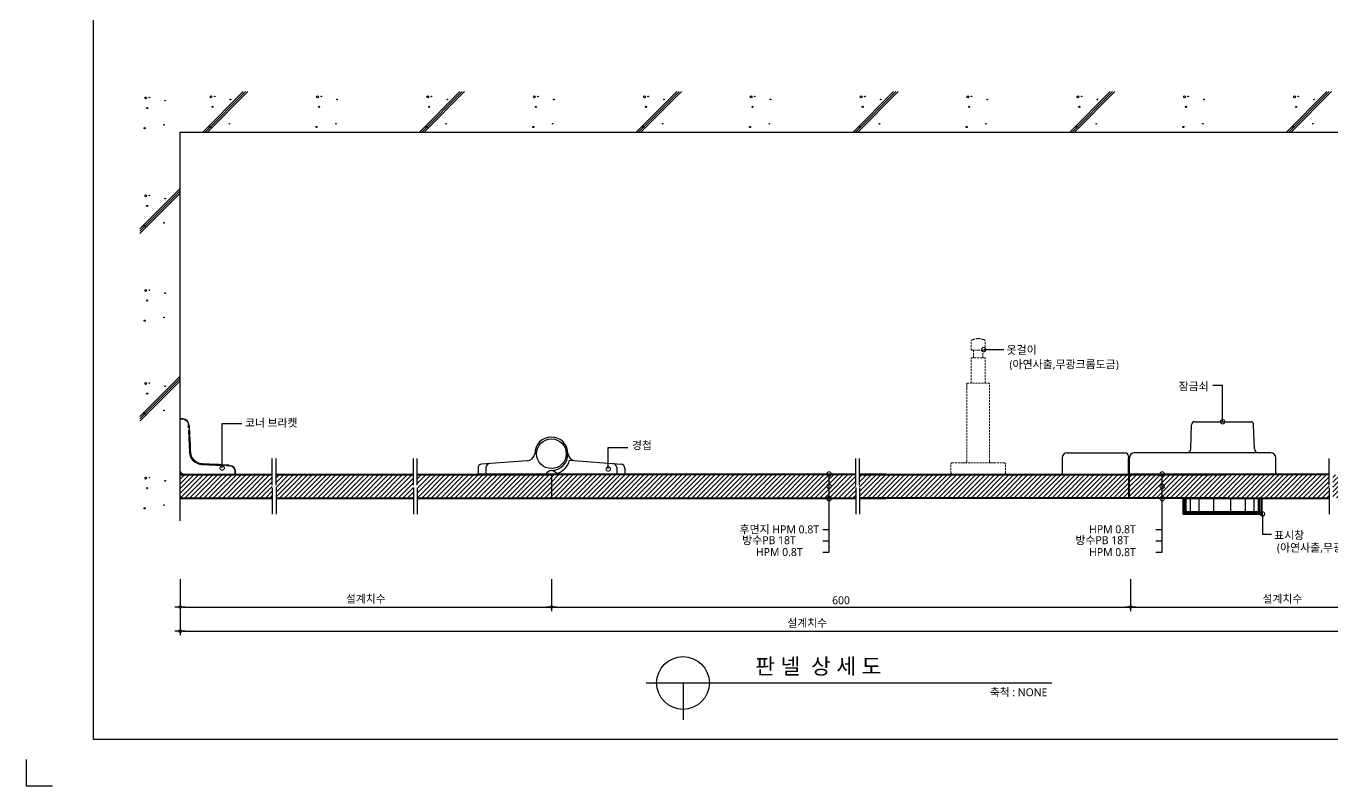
# Model space of a CAD drawing. Extents: x -256 to 8104, y -176 to 5714.
# Drawn here: x -256 to 4694, y -176 to 2705 of the extents above; entities that cross this region are included whole.
import ezdxf
from ezdxf.enums import TextEntityAlignment as Align

# ---------------------------------------------------------------- set-up
doc = ezdxf.new("R2010")
doc.units = 0
doc.header["$LTSCALE"] = 30
doc.linetypes.add('HIDDEN', pattern=[0.375, 0.25, -0.125])
doc.layers.get('0').update_dxf_attribs({"linetype": 'CONTINUOUS'})
doc.layers.get('DEFPOINTS').update_dxf_attribs({"linetype": 'CONTINUOUS'})
for name, color, linetype in [('02---제품선', 4, 'CONTINUOUS'), ('C', 2, 'CONTINUOUS'), ('DIM', 7, 'CONTINUOUS'), ('HID', 9, 'HIDDEN'), ('TIT', 3, 'CONTINUOUS'), ('경첩', 4, 'CONTINUOUS'), ('문자', 3, 'CONTINUOUS'), ('부자재', 4, 'CONTINUOUS'), ('잠금쇠(회전형)', 4, 'CONTINUOUS'), ('치수', 1, 'CONTINUOUS'), ('판넬', 2, 'CONTINUOUS'), ('해치', 8, 'CONTINUOUS')]:
    doc.layers.add(name, color=color, linetype=linetype)
doc.styles.add('돋움', font='malgun.ttf')
doc.dimstyles.new('10', dxfattribs={"dimscale": 10, "dimtxt": 3, "dimasz": 1, "dimexe": 1.5, "dimexo": 2, "dimgap": 1, "dimtad": 1, "dimdec": 0, "dimlunit": 6, "dimtxsty": '돋움', "dimblk": 'DIMDOT', "dimcen": -1, "dimdle": 1.5, "dimclrt": 3, "dimazin": 3, "dimtfac": 1, "dimtdec": 0, "dimtix": 1, "dimtmove": 2, "dimatfit": 3, "dimldrblk": 'DIMDOT', "dimarcsym": 0})
pattern_1 = [(45, (119996.395, -6971.59), (-8.980256, 8.980256), [])]

# ---------------------------------------------------------------- blocks, each defined once
blk = doc.blocks.new('DIMDOT')
at = {"linetype": 'Continuous'}
blk.add_line((-2, 0), (2, 0), dxfattribs=at)
for radius in [0.5, 0.25]:
    blk.add_circle((0, 0), radius, dxfattribs=at)
blk = doc.blocks.new('*D903')
at = {"layer": 'DEFPOINTS', "color": 0}
for p in [(128649.8, -6196.1), (130056.9, -6196.1), (130056.9, -6321.8)]:
    blk.add_point(p, dxfattribs=at)
at = {"layer": 'DIM', "color": 0, "lineweight": -2, "ltscale": 10}
for p, q in [((128649.8, -6216.1), (128649.8, -6336.8)), ((130056.9, -6216.1), (130056.9, -6336.8)), ((128659.8, -6321.8), (130046.9, -6321.8))]:
    blk.add_line(p, q, dxfattribs=at)
at = {"layer": 'DIM', "color": 0, "lineweight": -2, "xscale": 10, "yscale": 10, "zscale": 10, "rotation": 180}
blk.add_blockref('DIMDOT', (128649.8, -6321.8), dxfattribs=at)
at = {"layer": 'DIM', "color": 0, "lineweight": -2, "xscale": 10, "yscale": 10, "zscale": 10}
blk.add_blockref('DIMDOT', (130056.9, -6321.8), dxfattribs=at)
at = {"layer": 'DIM', "color": 3, "insert": (129353.3, -6292.1), "char_height": 30, "attachment_point": 5, "style": '돋움'}
blk.add_mtext('설계치수', dxfattribs=at)
blk = doc.blocks.new('*D904')
at = {"layer": 'DEFPOINTS', "color": 0}
for p in [(128649.8, -6196.1), (133403.7, -6196.1), (133403.7, -6413.2)]:
    blk.add_point(p, dxfattribs=at)
at = {"layer": 'DIM', "color": 0, "lineweight": -2, "ltscale": 10}
for p, q in [((128649.8, -6216.1), (128649.8, -6428.2)), ((133403.7, -6216.1), (133403.7, -6428.2)), ((128659.8, -6413.2), (133393.7, -6413.2))]:
    blk.add_line(p, q, dxfattribs=at)
at = {"layer": 'DIM', "color": 0, "lineweight": -2, "xscale": 10, "yscale": 10, "zscale": 10, "rotation": 180}
blk.add_blockref('DIMDOT', (128649.8, -6413.2), dxfattribs=at)
at = {"layer": 'DIM', "color": 0, "lineweight": -2, "xscale": 10, "yscale": 10, "zscale": 10}
blk.add_blockref('DIMDOT', (133403.7, -6413.2), dxfattribs=at)
at = {"layer": 'DIM', "color": 3, "insert": (131026.8, -6383.6), "char_height": 30, "attachment_point": 5, "style": '돋움'}
blk.add_mtext('설계치수', dxfattribs=at)
blk = doc.blocks.new('_DOTSMALL')
at = {"color": 0, "linetype": 'ByBlock', "const_width": 0.5}
blk.add_lwpolyline([(-0.0625, 0, 1), (0.0625, 0, 1)], format="xyb", close=True, dxfattribs=at)
blk = doc.blocks.new('A$C63EC304E')
at = {"layer": '치수', "color": 1, "xscale": 2.5, "yscale": 2.5, "zscale": 2.5, "rotation": 234.3098741996962}
blk.add_blockref('_DOTSMALL', (0.31, 0.31), dxfattribs=at)
blk = doc.blocks.new('A$C2BC9653E')
at = {"layer": '치수', "xscale": 0.3333333333333333, "yscale": 0.3333333333333333, "zscale": 0.3333333333333333}
blk.add_blockref('A$C63EC304E', (0, 0), dxfattribs=at)
blk = doc.blocks.new('A$C7FC71301')
at = {"layer": '치수', "rotation": 180}
blk.add_blockref('A$C2BC9653E', (0.21, 0.21), dxfattribs=at)
blk = doc.blocks.new('A$C4A20372B')
at = {"layer": '치수'}
blk.add_blockref('A$C7FC71301', (0, 0), dxfattribs=at)
blk = doc.blocks.new('A$C566469F5')
at = {"layer": '치수'}
blk.add_blockref('A$C4A20372B', (0, 0), dxfattribs=at)
blk = doc.blocks.new('A$C7E317CD4')
at = {"layer": '해치', "xscale": 2, "yscale": 2, "zscale": 2}
blk.add_blockref('A$C566469F5', (0, 0), dxfattribs=at)
blk = doc.blocks.new('A$C601D7F27')
at = {"layer": '치수'}
blk.add_blockref('A$C7E317CD4', (0, 0), dxfattribs=at)
blk = doc.blocks.new('A$C38802C08')
at = {"layer": '치수'}
blk.add_blockref('A$C601D7F27', (0, 0), dxfattribs=at)
blk = doc.blocks.new('*D905')
at = {"layer": 'DEFPOINTS', "color": 0}
for p in [(132252.8, -6196.1), (133403.7, -6196.1), (133403.7, -6321.8)]:
    blk.add_point(p, dxfattribs=at)
at = {"layer": 'DIM', "color": 0, "lineweight": -2, "ltscale": 10}
for p, q in [((132252.8, -6216.1), (132252.8, -6336.8)), ((133403.7, -6216.1), (133403.7, -6336.8)), ((132262.8, -6321.8), (133393.7, -6321.8))]:
    blk.add_line(p, q, dxfattribs=at)
at = {"layer": 'DIM', "color": 0, "lineweight": -2, "xscale": 10, "yscale": 10, "zscale": 10, "rotation": 180}
blk.add_blockref('DIMDOT', (132252.8, -6321.8), dxfattribs=at)
at = {"layer": 'DIM', "color": 0, "lineweight": -2, "xscale": 10, "yscale": 10, "zscale": 10}
blk.add_blockref('DIMDOT', (133403.7, -6321.8), dxfattribs=at)
at = {"layer": 'DIM', "color": 3, "insert": (132828.3, -6292.1), "char_height": 30, "attachment_point": 5, "style": '돋움'}
blk.add_mtext('설계치수', dxfattribs=at)
blk = doc.blocks.new('*D906')
at = {"layer": 'DEFPOINTS', "color": 0}
for p in [(130056.9, -6196.1), (132252.8, -6196.1), (132252.8, -6321.8)]:
    blk.add_point(p, dxfattribs=at)
at = {"layer": 'DIM', "color": 0, "lineweight": -2, "ltscale": 10}
for p, q in [((130056.9, -6216.1), (130056.9, -6336.8)), ((132252.8, -6216.1), (132252.8, -6336.8)), ((130066.9, -6321.8), (132242.8, -6321.8))]:
    blk.add_line(p, q, dxfattribs=at)
at = {"layer": 'DIM', "color": 0, "lineweight": -2, "xscale": 10, "yscale": 10, "zscale": 10, "rotation": 180}
blk.add_blockref('DIMDOT', (130056.9, -6321.8), dxfattribs=at)
at = {"layer": 'DIM', "color": 0, "lineweight": -2, "xscale": 10, "yscale": 10, "zscale": 10}
blk.add_blockref('DIMDOT', (132252.8, -6321.8), dxfattribs=at)
at = {"layer": 'DIM', "color": 3, "insert": (131154.9, -6296.3), "char_height": 30, "attachment_point": 5, "style": '돋움'}
blk.add_mtext('600', dxfattribs=at)
blk = doc.blocks.new('A$C06B31977')
for p, q in [((1.26, 11.06), (1.26, 21.17)), ((1.26, 10.11), (1.26, 0))]:
    blk.add_line(p, q)
blk = doc.blocks.new('AURA_33', base_point=(128321.5, -6824.2))
at = {"layer": '해치', "transparency": 33554687}
h = blk.add_hatch(dxfattribs=at)
h.set_pattern_fill('ANSI31', color=256, scale=4, style=0)
h.set_pattern_definition(pattern_1)
h.paths.add_polyline_path([(128998.8, -5869.1), (128998.8, -5859.5), (128998.8, -5820.8), (128649.8, -5820.8), (128649.8, -5907.4), (128998.8, -5907.4)])
h.paths.add_polyline_path([(129013.5, -5869.1), (129013.5, -5859.5), (129013.5, -5820.8), (129533.9, -5820.8), (129533.9, -5869.1), (129533.9, -5907.4), (129013.5, -5907.4)])
at = {"layer": '해치'}
h = blk.add_hatch(dxfattribs=at)
h.set_pattern_fill('ANSI31', color=256, scale=4)
h.set_pattern_definition(pattern_1)
h.paths.add_polyline_path([(130056.9, -5907.4), (130056.9, -5820.8), (129548.5, -5820.8), (129548.5, -5907.4)])
at = {"layer": '해치', "transparency": 33554687}
h = blk.add_hatch(dxfattribs=at)
h.set_pattern_fill('ANSI31', color=256, scale=4)
h.set_pattern_definition(pattern_1)
h.paths.add_polyline_path([(130056.9, -5820.8), (130056.9, -5907.4), (131109.9, -5907.4), (131109.9, -5866.2, -0.610943), (131108.2, -5862.9, -0.241509), (131109.9, -5862), (131109.9, -5820.8)])
h = blk.add_hatch(dxfattribs=at)
h.set_pattern_fill('ANSI31', color=256, scale=4)
h.set_pattern_definition(pattern_1)
h.paths.add_polyline_path([(131210.6, -5820.8), (131109.9, -5820.8), (131109.9, -5862, -0.610943), (131111.6, -5865.3, -0.241509), (131109.9, -5866.2), (131109.9, -5907.4), (131210.6, -5907.4)])
h = blk.add_hatch(dxfattribs=at)
h.set_pattern_fill('ANSI31', color=256, scale=4)
h.set_pattern_definition(pattern_1)
h.paths.add_polyline_path([(132244.8, -5907.4), (132244.8, -5820.8), (131324.8, -5820.8), (131225.2, -5820.8), (131225.2, -5859.5), (131225.2, -5869.1), (131225.2, -5907.4), (131324.8, -5907.4)])
h = blk.add_hatch(dxfattribs=at)
h.set_pattern_fill('ANSI31', color=256, scale=4, style=0)
h.set_pattern_definition(pattern_1)
h.paths.add_polyline_path([(133019.8, -5869.1), (133019.8, -5859.5), (133019.8, -5820.8), (133403.7, -5820.8), (133403.7, -5907.4), (133019.8, -5907.4)])
edge = h.paths.add_edge_path()
edge.add_line((133005.2, -5869.1), (133005.2, -5859.5))
edge.add_line((133005.2, -5859.5), (133005.2, -5820.8))
edge.add_line((133005.2, -5820.8), (132372.7, -5820.8))
edge.add_line((132372.7, -5820.8), (132372.7, -5862))
edge.add_arc((132372.7, -5864.1), 2.08, -35.6901, 90, ccw=False)
edge.add_arc((132372.7, -5864.1), 2.08, 270, 324.3099, ccw=False)
edge.add_line((132372.7, -5866.2), (132372.7, -5907.4))
edge.add_line((132372.7, -5907.4), (133005.2, -5907.4))
edge.add_line((133005.2, -5907.4), (133005.2, -5869.1))
h.paths.add_polyline_path([(132247.8, -5820.8), (132247.8, -5907.4), (132372.7, -5907.4), (132372.7, -5866.2, -0.610943), (132371, -5862.9, -0.241509), (132372.7, -5862), (132372.7, -5820.8)])
h.paths.add_polyline_path([(133821.4, -5820.8), (133403.7, -5820.8), (133403.7, -5907.4), (133821.4, -5907.4)])
for p, q in [((128649.8, -4520.4), (133821.4, -4520.4)), ((128649.8, -5995.4), (128649.8, -4520.4))]:
    blk.add_line(p, q)
at = {"color": 2}
for p, q in [((130056.9, -5817.4), (130056.9, -5910.8)), ((132244.8, -5820.8), (132244.8, -5907.4)), ((132247.8, -5820.8), (132247.8, -5907.4)), ((128065.6, -6900), (128065.6, -7000)), ((128065.6, -6900), (128065.6, -7000)), ((128065.6, -6900), (128065.6, -7000)), ((128065.6, -6900), (128065.6, -7000)), ((128065.6, -7000), (128165.6, -7000))]:
    blk.add_line(p, q, dxfattribs=at)
for points in [[(128320.8, -1285.8), (135573.1, -1285.8), (135573.1, -6824.2), (128320.8, -6824.2)], [(128320.8, -1285.8), (135573.1, -1285.8), (135573.1, -6824.2), (128320.8, -6824.2)], [(128320.8, -1285.8), (136302.7, -1285.8), (136302.7, -6824.2), (128320.8, -6824.2)]]:
    blk.add_lwpolyline(points, close=True, dxfattribs=at)
at = {"layer": '02---제품선'}
for p, q in [((132480.5, -5722.3), (132483.7, -5630.9)), ((132496.1, -5618.9), (132706.7, -5618.9)), ((132722.3, -5722.3), (132719.1, -5630.9)), ((132012.2, -5736.8), (132232.4, -5736.8)), ((132452.6, -5736.8), (132266.5, -5736.8)), ((132465.5, -5736.8), (132452.6, -5736.8)), ((132737.3, -5736.8), (132465.5, -5736.8)), ((132784.4, -5736.8), (132737.3, -5736.8)), ((131993.6, -5755.4), (131993.6, -5817.4)), ((132244.8, -5749.2), (132244.8, -5817.4)), ((132244.8, -5817.4), (132244.8, -5755.4)), ((132247.8, -5755.4), (132247.8, -5817.4)), ((132803, -5817.4), (132803, -5755.4)), ((131993.6, -5817.4), (132244.8, -5817.4)), ((132803, -5817.4), (132247.8, -5817.4))]:
    blk.add_line(p, q, dxfattribs=at)
for centre, radius, start, end in [((132496.1, -5631.4), 12.4, 90, 178), ((132706.7, -5631.4), 12.4, 2, 90), ((132012.2, -5755.4), 18.6, 90, 180), ((132232.4, -5749.2), 12.4, 0, 90), ((132266.5, -5755.4), 18.6, 90, 180), ((132465.5, -5721.8), 15, 270, 358), ((132737.3, -5721.8), 15, 182, 270), ((132784.4, -5755.4), 18.6, 0, 90)]:
    blk.add_arc(centre, radius, start, end, dxfattribs=at)
at = {"layer": 'C'}
for p, q in [((128649.8, -5820.8), (128998.8, -5820.8)), ((129013.5, -5820.8), (129533.9, -5820.8)), ((129548.5, -5820.8), (130056.9, -5820.8)), ((131210.6, -5820.8), (130056.9, -5820.8)), ((131225.2, -5820.8), (132244.8, -5820.8)), ((131324.8, -5820.8), (131225.2, -5820.8)), ((132247.8, -5820.8), (132614.9, -5820.8)), ((133005.2, -5820.8), (132614.9, -5820.8)), ((128649.8, -5907.4), (128998.8, -5907.4)), ((129013.5, -5907.4), (129533.9, -5907.4)), ((129548.5, -5907.4), (130073.1, -5907.4)), ((130056.9, -5907.4), (131210.6, -5907.4)), ((132244.8, -5907.4), (131225.2, -5907.4)), ((131225.2, -5907.4), (131324.8, -5907.4)), ((132614.9, -5907.4), (132247.8, -5907.4)), ((132614.9, -5907.4), (133005.2, -5907.4))]:
    blk.add_line(p, q, dxfattribs=at)
at = {"layer": 'HID', "lineweight": 15}
for p, q in [((131648.9, -5347.3), (131648.9, -5311.8)), ((131700.9, -5347.3), (131700.9, -5311.8)), ((131648.9, -5347.3), (131656.8, -5347.3)), ((131648.9, -5472.2), (131648.9, -5377.1)), ((131700.9, -5377.1), (131648.9, -5377.1)), ((131656.8, -5347.3), (131674.9, -5347.3)), ((131656.8, -5347.3), (131656.8, -5377.1)), ((131693, -5347.3), (131674.9, -5347.3)), ((131700.9, -5347.3), (131693, -5347.3)), ((131693, -5347.3), (131693, -5377.1)), ((131700.9, -5472.2), (131700.9, -5377.1)), ((131717.6, -5472.2), (131632.2, -5472.2)), ((131632.2, -5495.9), (131632.2, -5472.2)), ((131632.2, -5769.7), (131632.2, -5472.2)), ((131717.6, -5769.7), (131717.6, -5472.2)), ((131571.7, -5812.4), (131571.7, -5779.7)), ((131627.2, -5774.7), (131576.7, -5774.7)), ((131732.6, -5774.7), (131617.2, -5774.7)), ((131722.6, -5774.7), (131773.1, -5774.7)), ((131778.1, -5812.4), (131778.1, -5779.7)), ((131773.1, -5817.4), (131576.7, -5817.4)), ((132326.5, -5817.4), (132358.2, -5817.4)), ((132358.2, -5817.4), (132548.2, -5817.4))]:
    blk.add_line(p, q, dxfattribs=at)
for centre, radius, start, end in [((131657.7, -5317), 10.2, 101.3021, 148.9655), ((131679.9, -5389.2), 85.6, 93.3455, 106.4545), ((131669.9, -5389.2), 85.6, 73.5455, 86.6545), ((131692.2, -5317), 10.2, 31.0345, 78.6979), ((131576.7, -5779.7), 5, 90, 180), ((131627.2, -5769.7), 5, 270, 0), ((131722.6, -5769.7), 5, 180, 270), ((131773.1, -5779.7), 5, 0, 90), ((131576.7, -5812.4), 5, 180, 270), ((131773.1, -5812.4), 5, 270, 0)]:
    blk.add_arc(centre, radius, start, end, dxfattribs=at)
at = {"layer": 'TIT', "color": 7}
for p, q in [((130415.9, -6609.7), (131953.7, -6609.7)), ((130555.9, -6609.7), (130555.9, -6749.7))]:
    blk.add_line(p, q, dxfattribs=at)
blk.add_circle((130555.9, -6609.7), 100, dxfattribs=at)
at = {"layer": '경첩', "color": 4, "linetype": 'Continuous', "lineweight": 15}
for p, q in [((128649.8, -5607.4), (128660.4, -5607.4)), ((128649.8, -5609.8), (128649.8, -5607.4)), ((128649.8, -5629.8), (128649.8, -5609.8)), ((128660.4, -5609.8), (128649.8, -5609.8)), ((128649.8, -5633.1), (128649.8, -5630.8)), ((128649.8, -5633.1), (128649.8, -5803.4)), ((128660.4, -5609.8), (128660.4, -5607.4)), ((128680.6, -5642), (128680, -5628.5)), ((128682.3, -5628.3), (128683.4, -5651.7)), ((128684.1, -5633), (128682.6, -5634.5)), ((128685.2, -5638.5), (128682.9, -5640.8)), ((128685.2, -5638.5), (128686.3, -5663.7)), ((128685.1, -5735.5), (128681.1, -5651.8)), ((128683.4, -5651.7), (128687.4, -5735.4)), ((128686.3, -5663.7), (128684.1, -5666)), ((128686.6, -5670), (128684.4, -5672.3)), ((128686.8, -5673.2), (128684.6, -5675.4)), ((128687.1, -5679.5), (128684.9, -5681.7)), ((128687.2, -5682.7), (128685, -5684.9)), ((128686.8, -5673.2), (128687.1, -5679.5)), ((128687.2, -5682.7), (128688.5, -5709.4)), ((128688.5, -5709.4), (128686.3, -5711.7)), ((128688.5, -5709.5), (128686.3, -5711.7)), ((128688.7, -5713.5), (128686.5, -5715.7)), ((128688.8, -5715.7), (128686.6, -5717.9)), ((128689.2, -5724.3), (128687, -5726.5)), ((128689.2, -5725.2), (128687, -5727.4)), ((128689.4, -5728.3), (128687.2, -5730.6)), ((128689.4, -5729.3), (128687.2, -5731.5)), ((128689.9, -5737.8), (128687.8, -5739.9)), ((128690.2, -5739.9), (128688.1, -5741.9)), ((128688.5, -5709.5), (128688.7, -5713.5)), ((128688.8, -5715.7), (128689.2, -5724.3)), ((128689.2, -5724.3), (128689.2, -5725.2)), ((128689.2, -5725.2), (128689.4, -5728.3)), ((128689.4, -5728.3), (128689.4, -5729.3)), ((128689.4, -5729.3), (128689.7, -5735.3)), ((128690.8, -5743.3), (128688.9, -5745.2)), ((128689, -5745.3), (128690.9, -5743.4)), ((128692.3, -5748.2), (128690.5, -5750)), ((128693.8, -5752), (128692.1, -5753.7)), ((128694.9, -5754.2), (128693.2, -5755.9)), ((128697.4, -5758.3), (128695.7, -5759.9)), ((128698.8, -5760.2), (128697.1, -5761.8)), ((128709, -5769.8), (128707.3, -5771.5)), ((128711, -5771.1), (128709.3, -5772.8)), ((128715.3, -5773.4), (128713.5, -5775.2)), ((128717.6, -5774.4), (128715.8, -5776.2)), ((128722.5, -5776.1), (128720.6, -5777.9)), ((128815.4, -5786.1), (128731.7, -5782.2)), ((128731.8, -5779.8), (128815.6, -5783.8)), ((128731.9, -5777.5), (128734.2, -5777.6)), ((128731.9, -5777.5), (128787.7, -5780.1)), ((128734.2, -5777.6), (128731.9, -5779.9)), ((128787.7, -5780.1), (128785.5, -5782.4)), ((128794, -5780.4), (128791.8, -5782.7)), ((128797.2, -5780.6), (128795, -5782.8)), ((128803.5, -5780.9), (128801.3, -5783.1)), ((128803.5, -5780.9), (128833.5, -5782.3)), ((128815.6, -5783.8), (128838.9, -5784.9)), ((128838.8, -5787.2), (128825.3, -5786.6)), ((128834.3, -5783.1), (128832.8, -5784.6)), ((128834.3, -5783.1), (128833.5, -5782.3)), ((128663.8, -5817.4), (128834.1, -5817.4)), ((128836.5, -5817.4), (128834.1, -5817.4)), ((128857.5, -5817.4), (128837.4, -5817.4)), ((128857.5, -5817.4), (128857.5, -5806.8)), ((128857.5, -5806.8), (128859.8, -5806.8)), ((128859.8, -5817.4), (128857.5, -5817.4)), ((128859.8, -5806.8), (128859.8, -5817.4))]:
    blk.add_line(p, q, dxfattribs=at)
at = {"layer": '경첩', "color": 4, "linetype": 'Continuous', "lineweight": 15, "flags": 128}
for points in [[(128680, -5628.5), (128680.5, -5628.4), (128680.9, -5628.4), (128681.3, -5628.4), (128681.7, -5628.4), (128682, -5628.4), (128682.2, -5628.4), (128682.3, -5628.3), (128682.3, -5628.3)], [(128684.9, -5633.8), (128684.8, -5633.6), (128684.6, -5633.4), (128684.5, -5633.3), (128684.3, -5633.2), (128684.2, -5633.1), (128684.2, -5633), (128684.1, -5633), (128684.1, -5633)], [(128684.9, -5633.8), (128685, -5634.8), (128685, -5635.9), (128685.1, -5637.2), (128685.2, -5638.5)], [(128683.4, -5651.7), (128683.4, -5651.7), (128683.3, -5651.7), (128683.1, -5651.7), (128682.8, -5651.7), (128682.4, -5651.7), (128682, -5651.7), (128681.6, -5651.8), (128681.1, -5651.8)], [(128686.3, -5663.7), (128686.4, -5665), (128686.5, -5666.2), (128686.5, -5667.2), (128686.6, -5668.2), (128686.6, -5669), (128686.6, -5669.6), (128686.6, -5669.9), (128686.6, -5670)], [(128687.4, -5735.4), (128687.3, -5735.4), (128687.2, -5735.4), (128687, -5735.4), (128686.7, -5735.5), (128686.4, -5735.5), (128686, -5735.5), (128685.5, -5735.5), (128685.1, -5735.5)], [(128688.5, -5709.4), (128688.5, -5709.4), (128688.5, -5709.5)], [(128688.7, -5713.5), (128688.7, -5714.1), (128688.8, -5714.9), (128688.8, -5715.7)], [(128689.9, -5737.8), (128690.1, -5739.3), (128690.2, -5739.9)], [(128690.8, -5743.3), (128690.8, -5743.3), (128690.8, -5743.3)], [(128731.8, -5779.8), (128731.8, -5779.9), (128731.8, -5780), (128731.8, -5780.2), (128731.8, -5780.5), (128731.8, -5780.9), (128731.7, -5781.3), (128731.7, -5781.7), (128731.7, -5782.2)], [(128787.7, -5780.1), (128788.8, -5780.2), (128789.9, -5780.2), (128790.9, -5780.3), (128791.8, -5780.3), (128792.6, -5780.4), (128793.2, -5780.4), (128793.7, -5780.4), (128793.9, -5780.4), (128794, -5780.4)], [(128797.2, -5780.6), (128797.3, -5780.6), (128797.7, -5780.6), (128798.3, -5780.6), (128799, -5780.7), (128800, -5780.7), (128801.1, -5780.8), (128802.3, -5780.8), (128803.5, -5780.9)], [(128815.6, -5783.8), (128815.6, -5783.8), (128815.5, -5784), (128815.5, -5784.2), (128815.5, -5784.5), (128815.5, -5784.8), (128815.5, -5785.2), (128815.5, -5785.7), (128815.4, -5786.1)], [(128838.8, -5787.2), (128838.8, -5786.8), (128838.8, -5786.3), (128838.8, -5785.9), (128838.9, -5785.6), (128838.9, -5785.3), (128838.9, -5785.1), (128838.9, -5784.9), (128838.9, -5784.9)]]:
    blk.add_lwpolyline(points, dxfattribs=at)
at = {"layer": '경첩', "color": 4, "linetype": 'Continuous', "lineweight": 15}
for centre, radius, start, end in [((128660.4, -5629.4), 21.9, 2.6983, 90), ((128660.4, -5629.4), 19.6, 2.6983, 90), ((128734, -5733.2), 49, 182.6983, 267.3017), ((128734, -5733.2), 46.7, 182.6983, 267.3017), ((128734, -5733.2), 44.3, 182.6983, 185.9088), ((128734, -5733.2), 44.3, 188.6056, 193.1623), ((128734, -5733.2), 44.3, 193.2431, 199.766), ((128734, -5733.2), 44.3, 199.766, 204.9948), ((128734, -5733.2), 44.3, 208.1736, 214.3849), ((128734, -5733.2), 44.3, 214.3855, 217.4388), ((128734, -5733.2), 44.3, 217.4392, 235.6151), ((128734, -5733.2), 44.3, 235.6142, 238.7009), ((128734, -5733.2), 44.3, 238.7002, 245.0052), ((128734, -5733.2), 44.3, 248.2494, 255.0002), ((128734, -5733.2), 44.3, 255, 267.3017), ((128837.9, -5806.8), 19.6, 0, 87.3017), ((128837.9, -5806.8), 21.9, 0, 87.3017), ((128663.8, -5803.4), 14, 180, 270)]:
    blk.add_arc(centre, radius, start, end, dxfattribs=at)
at = {"layer": '부자재'}
for p, q in [((129964.7, -5767.4), (129791.9, -5779.5)), ((129808.9, -5791.3), (129808.9, -5817.4)), ((130125.7, -5765.4), (130321.6, -5779.4)), ((130305, -5791.3), (130305, -5817.4)), ((129778.9, -5795.3), (129778.9, -5817.4)), ((130056.9, -5817.4), (129778.9, -5817.4)), ((130071.1, -5817.4), (130335, -5817.4)), ((130335, -5795.3), (130335, -5817.4))]:
    blk.add_line(p, q, dxfattribs=at)
at = {"layer": '부자재', "color": 1}
blk.add_circle((130056.9, -5740.4), 56.2, dxfattribs=at)
at = {"layer": '부자재'}
for centre, radius, start, end in [((130056.9, -5740.4), 63, 270, 180), ((129963.1, -5736.4), 31, 272.9231, 352.4724), ((130150.7, -5736.4), 31, 187.5276, 267.0769), ((129795.6, -5795.8), 16.8, 101.7765, 181.6712), ((129829.3, -5796.9), 21.2, 113.4077, 164.5497), ((130059.1, -5748.8), 68.6, 280.084, 345.9792), ((130284.5, -5796.9), 21.2, 15.4503, 67.3004), ((130318.2, -5795.8), 16.8, 358.3288, 78.2235), ((130065.5, -5842), 39.5, 102.5267, 141.5475), ((130048.3, -5842), 39.5, 43.1003, 77.4733)]:
    blk.add_arc(centre, radius, start, end, dxfattribs=at)
at = {"layer": '잠금쇠(회전형)', "linetype": 'Continuous', "lineweight": 15}
for p, q in [((132451.2, -5911.4), (132751.6, -5911.4)), ((132451.2, -5911.4), (132451.2, -5959.8)), ((132452.1, -5911.4), (132452.1, -5959.8)), ((132751.6, -5911.4), (132751.6, -5959.8)), ((132450.2, -5959.8), (132752.6, -5959.8)), ((132450.2, -5969.1), (132450.2, -5959.8)), ((132450.2, -5968.7), (132752.6, -5968.7)), ((132752.6, -5969.1), (132752.6, -5959.8))]:
    blk.add_line(p, q, dxfattribs=at)
at = {"layer": '치수'}
for p, q in [((131771.9, -5345.9), (131695.8, -5345.9)), ((132601.4, -5481.7), (132564.8, -5481.7)), ((132601.4, -5618.9), (132601.4, -5481.7)), ((128809.3, -5625.8), (128883.4, -5625.8)), ((128809.3, -5794.2), (128809.3, -5625.8)), ((130272.5, -5798.2), (130272.5, -5717.3)), ((130272.5, -5717.3), (130346.7, -5717.3)), ((131109.9, -6114), (131109.9, -5817.4)), ((132372.7, -6114), (132372.7, -5817.4)), ((132752.6, -5969.1), (132752.6, -6044.8)), ((131086.1, -6027.2), (131109.9, -6027.2)), ((132348.9, -6027.2), (132372.7, -6027.2)), ((131086.1, -6070.8), (131109.9, -6070.8)), ((132348.9, -6070.8), (132372.7, -6070.8)), ((132752.6, -6044.8), (132786.9, -6044.8)), ((131086.1, -6114), (131109.9, -6114)), ((132348.9, -6114), (132372.7, -6114))]:
    blk.add_line(p, q, dxfattribs=at)
at = {"layer": '판넬', "color": 1}
for p, q in [((128649.8, -5817.4), (128998.8, -5817.4)), ((129013.5, -5817.4), (129533.9, -5817.4)), ((129548.5, -5817.4), (130036.5, -5817.4)), ((131210.6, -5817.4), (130056.9, -5817.4)), ((131225.2, -5817.4), (132242.8, -5817.4)), ((131324.8, -5817.4), (131225.2, -5817.4)), ((132252.8, -5817.4), (132614.9, -5817.4)), ((133005.2, -5817.4), (132614.9, -5817.4)), ((128649.8, -5910.8), (128998.8, -5910.8)), ((129013.5, -5910.8), (129533.9, -5910.8)), ((129548.5, -5910.8), (130076.5, -5910.8)), ((130056.9, -5910.8), (131210.6, -5910.8)), ((132247.8, -5910.8), (131225.2, -5910.8)), ((131225.2, -5910.8), (131324.8, -5910.8)), ((132614.9, -5910.8), (132247.8, -5910.8)), ((132614.9, -5910.8), (133005.2, -5910.8))]:
    blk.add_line(p, q, dxfattribs=at)
at = {"layer": '해치'}
for p, q in [((128735.7, -4520.4), (128888.8, -4367.3)), ((128753.4, -4520.4), (128906.5, -4367.3)), ((129557.3, -4520.4), (129710.4, -4367.3)), ((129574.9, -4520.4), (129728.1, -4367.3)), ((130378.9, -4520.4), (130532, -4367.3)), ((130396.5, -4520.4), (130549.6, -4367.3)), ((131200.4, -4520.4), (131353.6, -4367.3)), ((131218.1, -4520.4), (131371.2, -4367.3)), ((132022, -4520.4), (132175.1, -4367.3)), ((132039.6, -4520.4), (132192.8, -4367.3)), ((132843.6, -4520.4), (132996.7, -4367.3)), ((132861.2, -4520.4), (133014.3, -4367.3)), ((128496.7, -4887.3), (128649.8, -4734.2)), ((128496.7, -4904.9), (128649.8, -4751.8)), ((128496.7, -5598.9), (128649.8, -5445.8)), ((128496.7, -5616.6), (128649.8, -5463.5)), ((132454, -5911.4), (132454, -5959.8)), ((132457, -5911.4), (132457, -5959.8)), ((132462.1, -5911.4), (132462.1, -5959.8)), ((132478.4, -5911.4), (132478.4, -5959.8)), ((132511.8, -5911.4), (132511.8, -5959.8)), ((132567.3, -5911.4), (132567.3, -5959.8)), ((132631, -5911.4), (132631, -5959.8)), ((132686.5, -5911.4), (132686.5, -5959.8)), ((132719.9, -5911.4), (132719.9, -5959.8)), ((132736.2, -5911.4), (132736.2, -5959.8)), ((132740.7, -5911.4), (132740.7, -5959.8)), ((132745.9, -5911.4), (132745.9, -5959.8)), ((132748.9, -5911.4), (132748.9, -5959.8)), ((132750.7, -5911.4), (132750.7, -5959.8)), ((132450.2, -5962.9), (132752.6, -5962.9)), ((132450.2, -5964.4), (132752.6, -5964.4)), ((132450.2, -5966), (132752.6, -5966)), ((132450.2, -5966.9), (132752.6, -5966.9)), ((132450.2, -5967.8), (132752.6, -5967.8)), ((132450.2, -5969.1), (132752.6, -5969.1))]:
    blk.add_line(p, q, dxfattribs=at)
at = {"layer": '해치', "color": 2}
for p, q in [((128744.5, -4520.4), (128897.7, -4367.3)), ((129566.1, -4520.4), (129719.2, -4367.3)), ((130387.7, -4520.4), (130540.8, -4367.3)), ((131209.2, -4520.4), (131362.4, -4367.3)), ((132030.8, -4520.4), (132184, -4367.3)), ((132852.4, -4520.4), (133005.5, -4367.3)), ((128496.7, -4896.1), (128649.8, -4743)), ((128496.7, -5607.8), (128649.8, -5454.6))]:
    blk.add_line(p, q, dxfattribs=at)
at = {"layer": '해치'}
for centre, radius in [((128518.8, -4391.2), 3.36), ((128532.7, -4389.7), 1.12), ((128592.7, -4401.6), 1.12), ((128766.6, -4386.9), 3.36), ((128780.5, -4385.3), 1.12), ((128840.5, -4397.2), 1.12), ((129170.7, -4386.9), 3.36), ((129184.5, -4385.3), 1.12), ((129244.5, -4397.2), 1.12), ((129588.2, -4386.9), 3.36), ((129602.1, -4385.3), 1.12), ((129662.1, -4397.2), 1.12), ((129992.2, -4386.9), 3.36), ((130006.1, -4385.3), 1.12), ((130066.1, -4397.2), 1.12), ((130409.8, -4386.9), 3.36), ((130423.7, -4385.3), 1.12), ((130483.7, -4397.2), 1.12), ((130813.8, -4386.9), 3.36), ((130827.7, -4385.3), 1.12), ((130887.7, -4397.2), 1.12), ((131231.4, -4386.9), 3.36), ((131245.3, -4385.3), 1.12), ((131305.3, -4397.2), 1.12), ((131635.4, -4386.9), 3.36), ((131649.3, -4385.3), 1.12), ((131709.3, -4397.2), 1.12), ((132052.9, -4386.9), 3.36), ((132066.8, -4385.3), 1.12), ((132126.8, -4397.2), 1.12), ((132457, -4386.9), 3.36), ((132470.8, -4385.3), 1.12), ((132530.8, -4397.2), 1.12), ((132874.5, -4386.9), 3.36), ((132888.4, -4385.3), 1.12), ((132948.4, -4397.2), 1.12), ((128524.4, -4429.6), 2.24), ((128772.2, -4425.2), 2.24), ((129176.3, -4425.2), 2.24), ((129593.8, -4425.2), 2.24), ((129997.8, -4425.2), 2.24), ((130415.4, -4425.2), 2.24), ((130819.4, -4425.2), 2.24), ((131237, -4425.2), 2.24), ((131641, -4425.2), 2.24), ((132058.5, -4425.2), 2.24), ((132462.6, -4425.2), 2.24), ((132880.1, -4425.2), 2.24), ((128514.8, -4505.7), 2.24), ((128588.2, -4493.3), 1.12), ((128762.6, -4501.3), 2.24), ((128836.1, -4489), 1.12), ((129166.6, -4501.3), 2.24), ((129240.1, -4489), 1.12), ((129584.2, -4501.3), 2.24), ((129657.6, -4489), 1.12), ((129988.2, -4501.3), 2.24), ((130061.6, -4489), 1.12), ((130405.8, -4501.3), 2.24), ((130479.2, -4489), 1.12), ((130809.8, -4501.3), 2.24), ((130883.2, -4489), 1.12), ((131227.3, -4501.3), 2.24), ((131300.8, -4489), 1.12), ((131631.4, -4501.3), 2.24), ((131704.8, -4489), 1.12), ((132048.9, -4501.3), 2.24), ((132122.4, -4489), 1.12), ((132452.9, -4501.3), 2.24), ((132526.4, -4489), 1.12), ((132870.5, -4501.3), 2.24), ((132943.9, -4489), 1.12), ((128518.8, -4762.6), 3.36), ((128524.4, -4800.9), 2.24), ((128532.7, -4761), 1.12), ((128592.7, -4772.9), 1.12), ((128514.8, -4877), 2.24), ((128588.2, -4864.7), 1.12), ((128518.8, -5121.3), 3.36), ((128532.7, -5119.7), 1.12), ((128592.7, -5131.6), 1.12), ((128524.4, -5159.6), 2.24), ((128514.8, -5235.7), 2.24), ((128588.2, -5223.4), 1.12), ((128518.8, -5474.2), 3.36), ((128532.7, -5472.6), 1.12), ((128592.7, -5484.6), 1.12), ((128524.4, -5512.5), 2.24), ((128514.8, -5588.6), 2.24), ((128588.2, -5576.3), 1.12), ((128518.8, -5832.9), 3.36), ((128532.7, -5831.3), 1.12), ((128524.4, -5871.2), 2.24), ((128592.7, -5843.3), 1.12), ((128588.2, -5935), 1.12), ((128514.8, -5947.3), 2.24)]:
    blk.add_circle(centre, radius, dxfattribs=at)
at = {"xscale": 10, "yscale": 10, "zscale": 10}
for p in [(128986.3, -5970.2), (129000.9, -5970.2), (129521.3, -5970.2), (129536, -5970.2), (131198, -5970.2), (131212.7, -5970.2), (132992.6, -5970.2)]:
    blk.add_blockref('A$C06B31977', p, dxfattribs=at)
at = {"layer": '치수', "xscale": 20, "yscale": 20, "zscale": 20}
for p in [(128804.6, -5798.6), (130268.3, -5802.4)]:
    blk.add_blockref('A$C38802C08', p, dxfattribs=at)
at = {"layer": '해치', "yscale": 20, "zscale": 20}
for p, xscale in [((131700, -5350), -20), ((132597.3, -5623.1), 20), ((132748.5, -5973.2), 20)]:
    blk.add_blockref('A$C38802C08', p, dxfattribs=dict(at, xscale=xscale))
at = {"layer": '해치', "xscale": 20, "yscale": 20, "zscale": 20, "rotation": 90}
for p in [(131113.9, -5821.6), (132376.7, -5821.6), (131114, -5868.3), (132376.9, -5868.3), (131113.9, -5914.9), (132376.7, -5914.9)]:
    blk.add_blockref('A$C38802C08', p, dxfattribs=at)
at = {"layer": 'TIT', "style": '돋움'}
blk.add_text('판 넬  상 세 도', height=60, dxfattribs=at).set_placement((131307.7, -6576.1), align=Align.RIGHT)
blk.add_text('축척 : NONE', height=30, dxfattribs=at).set_placement((131719.1, -6659.9))
at = {"layer": '문자', "style": '돋움'}
for s, height, p in [('옷걸이', 30.34, (131839.6, -5346)), ('(아연사출,무광크롬도금)', 30.337, (132000.8, -5402.4)), ('잠금쇠', 30.34, (132491.6, -5484.1)), ('후면지 HPM 0.8T', 30.337, (130921, -6026.5)), ('HPM 0.8T', 30.34, (132183.9, -6026.8)), ('표시창', 30.34, (132853.8, -6048.7)), ('방수PB 18T', 30.34, (130881.9, -6067.6)), ('방수PB 18T', 30.34, (132144.8, -6067.6)), ('(아연사출,무광크롬도금)', 30.337, (133014.9, -6097.5)), ('HPM 0.8T', 30.34, (130921, -6113.2)), ('HPM 0.8T', 30.34, (132183.9, -6113.5))]:
    blk.add_text(s, height=height, dxfattribs=at).set_placement(p, align=Align.MIDDLE)
for s, p in [('코너 브라켓', (128895.6, -5638.1)), ('경첩', (130362.3, -5723.5))]:
    blk.add_text(s, height=30, dxfattribs=at).set_placement(p)
at = {"layer": 'DIM', "ltscale": 10}
for base, p1, p2, text, picture, middle in [((130056.9, -6321.8), (128649.8, -6196.1), (130056.9, -6196.1), '설계치수', '*D903', (129353.3, -6292.1)), ((133403.7, -6413.2), (128649.8, -6196.1), (133403.7, -6196.1), '설계치수', '*D904', (131026.8, -6383.6)), ((132252.8, -6321.8), (130056.9, -6196.1), (132252.8, -6196.1), '600', '*D906', (131154.9, -6296.3)), ((133403.7, -6321.8), (132252.8, -6196.1), (133403.7, -6196.1), '설계치수', '*D905', (132828.3, -6292.1))]:
    dim = blk.add_linear_dim(base=base, p1=p1, p2=p2, text=text, dimstyle='10', override={"dimtxsty": '돋움'}, dxfattribs=at)
    dim.commit()
    dim.dimension.update_dxf_attribs({"geometry": picture, "text_midpoint": middle})

msp = doc.modelspace()

# ---------------------------------------------------------------- block references
msp.add_blockref('AURA_33', (0, 0))

doc.saveas('drawing.dxf')
